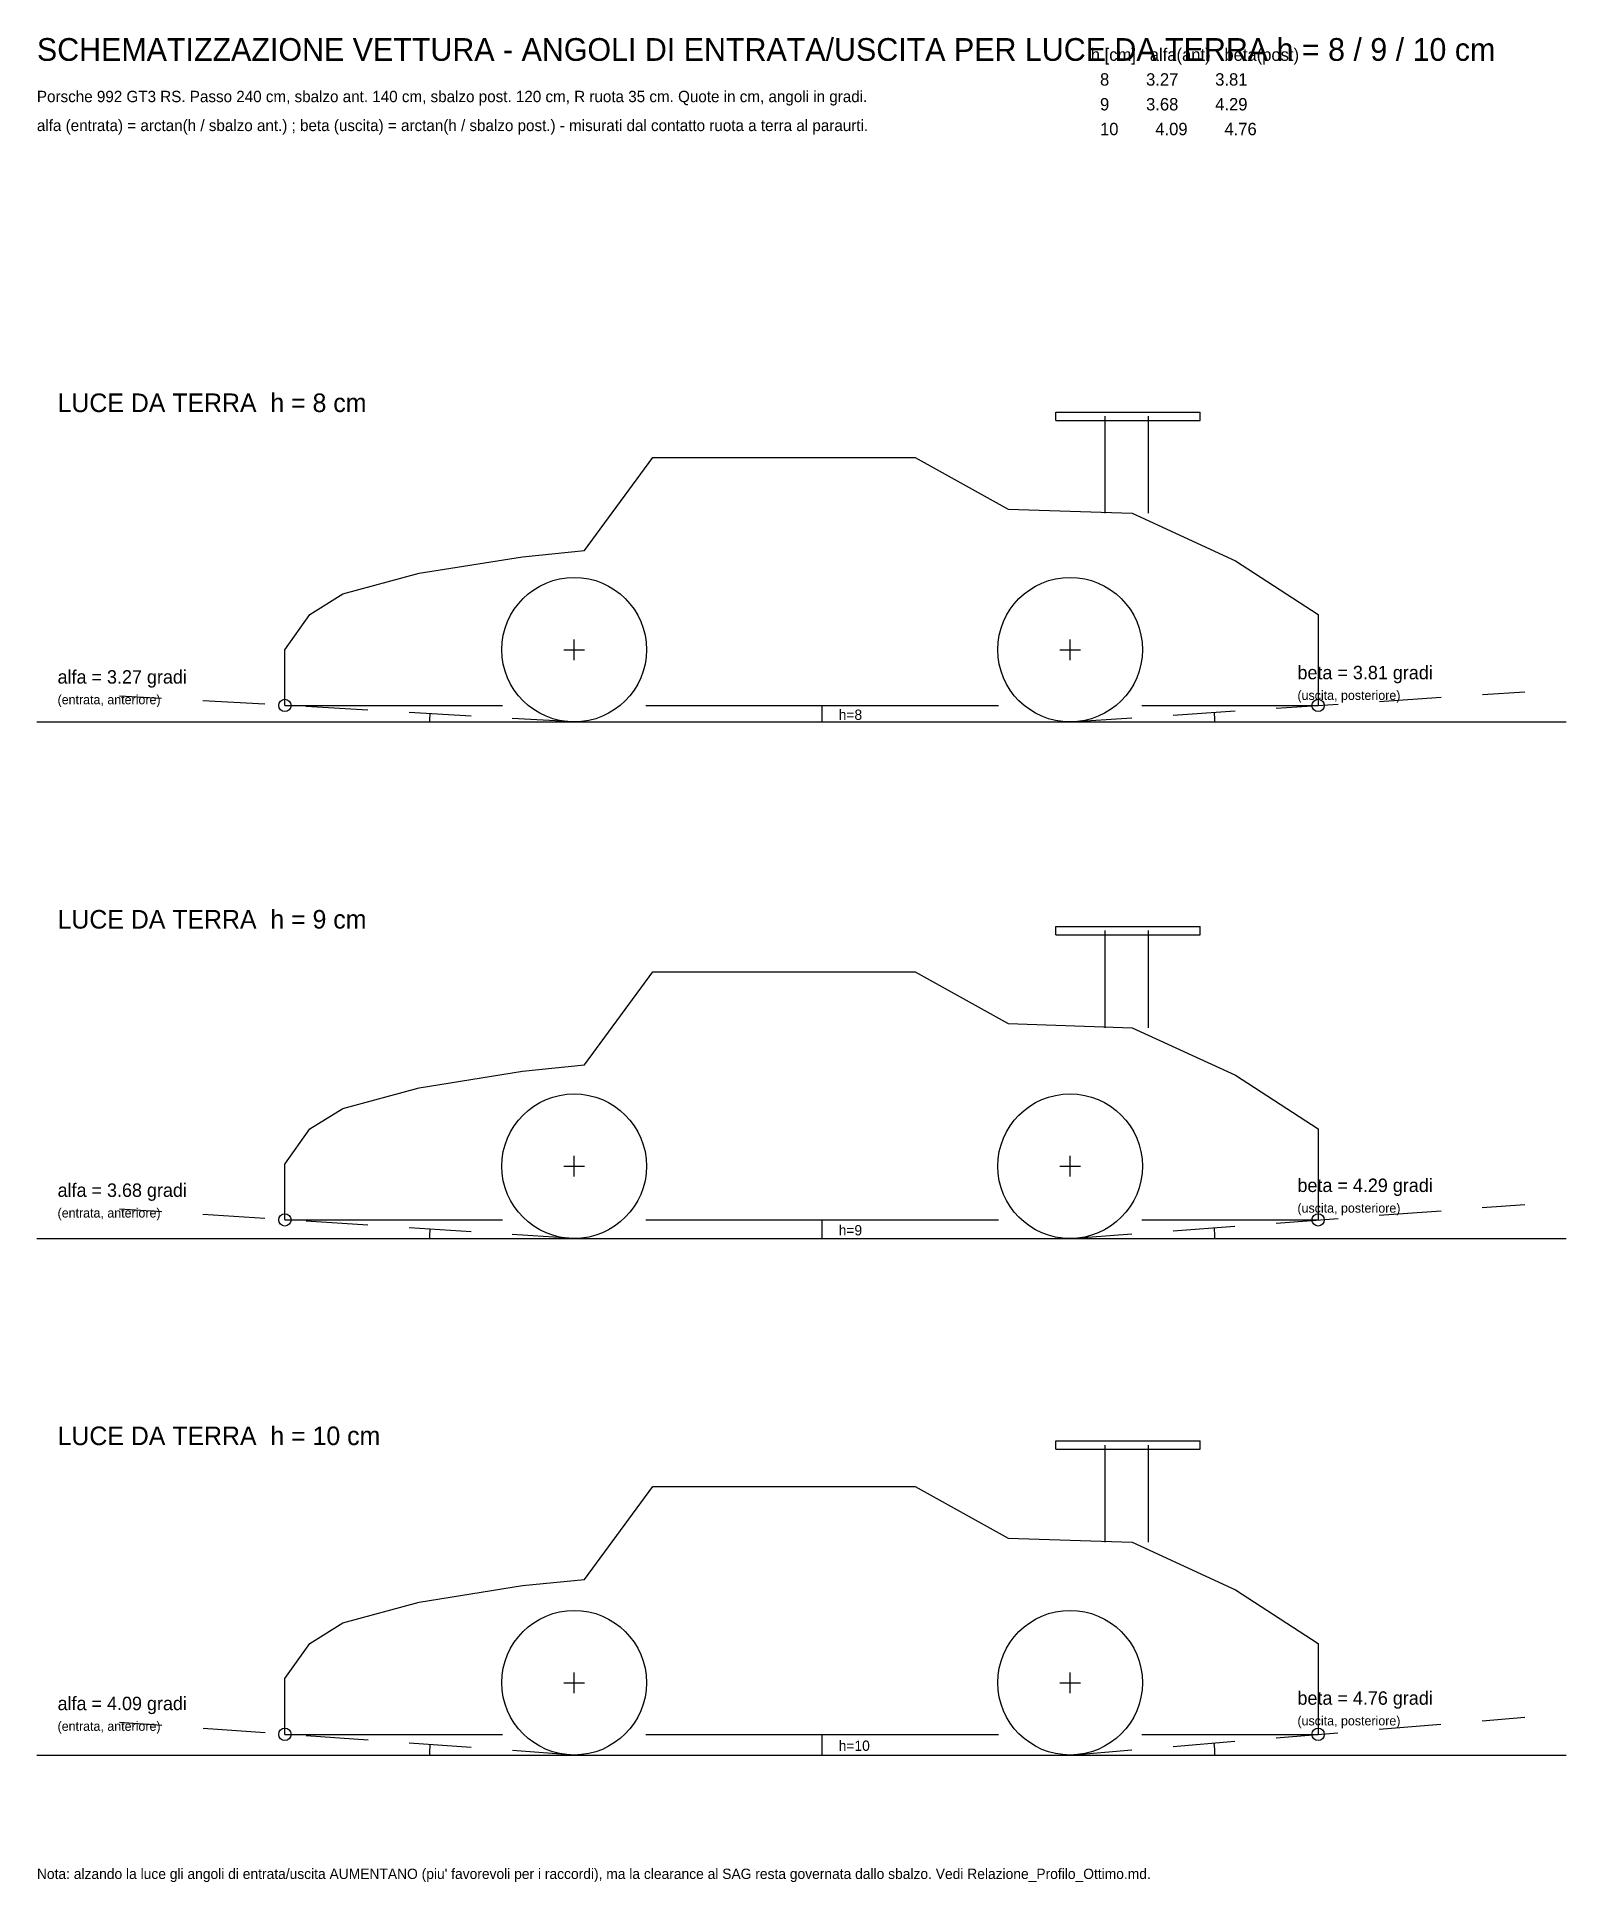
# Model space of a CAD drawing. Header units: centimetres. Extents: x -260 to 480, y -562 to 332.
import ezdxf

# ---------------------------------------------------------------- set-up
doc = ezdxf.new("R2010")
doc.units = ezdxf.units.CM
doc.header["$LTSCALE"] = 5
doc.linetypes.add('DASHED', pattern=[10, 6, -4])
for name, color, linetype in [('ANGOLI', 1, 'DASHED'), ('CARROZZERIA', 2, 'CONTINUOUS'), ('GROUND', 3, 'CONTINUOUS'), ('QUOTE', 5, 'CONTINUOUS'), ('RUOTE', 4, 'CONTINUOUS'), ('TESTO', 7, 'CONTINUOUS')]:
    doc.layers.add(name, color=color, linetype=linetype)

msp = doc.modelspace()

# ---------------------------------------------------------------- linework, layer by layer
at = {"layer": 'ANGOLI'}
for p, q in [((0, 0), (-220, 12.57)), ((240, 0), (460, 14.67)), ((0, -250), (-220, -235.86)), ((240, -250), (460, -233.5)), ((240, -500), (460, -481.67)), ((0, -500), (-220, -484.29))]:
    msp.add_line(p, q, dxfattribs=at)
at = {"layer": 'CARROZZERIA'}
for p, q in [((233, 150), (303, 150)), ((233, 146), (233, 150)), ((233, 146), (303, 146)), ((257, 101), (257, 148)), ((278, 101), (278, 148)), ((303, 146), (303, 150)), ((5, 83), (38, 128)), ((38, 128), (165, 128)), ((165, 128), (210, 103)), ((210, 103), (270, 101)), ((270, 101), (320, 78)), ((-25, 80), (5, 83)), ((-112, 62), (-75, 72)), ((-75, 72), (-25, 80)), ((320, 78), (360, 52)), ((-128, 52), (-112, 62)), ((-140, 35), (-128, 52)), ((360, 52), (360, 8)), ((-140, 8), (-140, 35)), ((-140, 8), (-34.7, 8)), ((34.7, 8), (205.3, 8)), ((274.7, 8), (360, 8)), ((233, -99), (303, -99)), ((233, -103), (233, -99)), ((233, -103), (303, -103)), ((257, -148), (257, -101)), ((278, -148), (278, -101)), ((303, -103), (303, -99)), ((5, -166), (38, -121)), ((38, -121), (165, -121)), ((165, -121), (210, -146)), ((210, -146), (270, -148)), ((270, -148), (320, -171)), ((-75, -177), (-25, -169)), ((-25, -169), (5, -166)), ((-112, -187), (-75, -177)), ((320, -171), (360, -197)), ((-128, -197), (-112, -187)), ((-140, -214), (-128, -197)), ((360, -197), (360, -241)), ((-140, -241), (-140, -214)), ((-140, -241), (-34.7, -241)), ((34.7, -241), (205.3, -241)), ((274.7, -241), (360, -241)), ((233, -348), (303, -348)), ((233, -352), (233, -348)), ((303, -352), (303, -348)), ((233, -352), (303, -352)), ((257, -397), (257, -350)), ((278, -397), (278, -350)), ((5, -415), (38, -370)), ((38, -370), (165, -370)), ((165, -370), (210, -395)), ((210, -395), (270, -397)), ((270, -397), (320, -420)), ((-75, -426), (-25, -418)), ((-25, -418), (5, -415)), ((-112, -436), (-75, -426)), ((320, -420), (360, -446)), ((-128, -446), (-112, -436)), ((-140, -463), (-128, -446)), ((360, -446), (360, -490)), ((-140, -490), (-140, -463)), ((-140, -490), (-34.7, -490)), ((34.7, -490), (205.3, -490)), ((274.7, -490), (360, -490))]:
    msp.add_line(p, q, dxfattribs=at)
at = {"layer": 'GROUND'}
for p, q in [((-260, 0), (480, 0)), ((-260, -250), (480, -250)), ((-260, -500), (480, -500))]:
    msp.add_line(p, q, dxfattribs=at)
at = {"layer": 'QUOTE'}
for p, q in [((116, 8), (124, 8)), ((116, 0), (124, 0)), ((120, 0), (120, 8)), ((116, -241), (124, -241)), ((120, -250), (120, -241)), ((116, -250), (124, -250)), ((116, -490), (124, -490)), ((120, -500), (120, -490)), ((116, -500), (124, -500))]:
    msp.add_line(p, q, dxfattribs=at)
for centre in [(-140, 8), (360, 8), (-140, -241), (360, -241), (-140, -490), (360, -490)]:
    msp.add_circle(centre, 3, dxfattribs=at)
for centre, start, end in [((0, 0), 176.73, 180), ((240, 0), 0, 3.81), ((0, -250), 176.32, 180), ((240, -250), 0, 4.29), ((0, -500), 175.91, 180), ((240, -500), 0, 4.76)]:
    msp.add_arc(centre, 70, start, end, dxfattribs=at)
at = {"layer": 'RUOTE'}
for p, q in [((0, 30), (0, 40)), ((240, 30), (240, 40)), ((-5, 35), (5, 35)), ((235, 35), (245, 35)), ((0, -220), (0, -210)), ((240, -220), (240, -210)), ((-5, -215), (5, -215)), ((235, -215), (245, -215)), ((0, -470), (0, -460)), ((240, -470), (240, -460)), ((-5, -465), (5, -465)), ((235, -465), (245, -465))]:
    msp.add_line(p, q, dxfattribs=at)
for centre in [(0, 35), (240, 35), (0, -215), (240, -215), (0, -465), (240, -465)]:
    msp.add_circle(centre, 35, dxfattribs=at)

# ---------------------------------------------------------------- texts
at = {"layer": 'TESTO'}
for s, height, p in [('SCHEMATIZZAZIONE VETTURA - ANGOLI DI ENTRATA/USCITA PER LUCE DA TERRA h = 8 / 9 / 10 cm', 11, (-260, 320)), ('h [cm]   alfa(ant)   beta(post)', 6, (250, 320)), ('  8        3.27        3.81', 6, (250, 308)), ('Porsche 992 GT3 RS. Passo 240 cm, sbalzo ant. 140 cm, sbalzo post. 120 cm, R ruota 35 cm. Quote in cm, angoli in gradi.', 5.5, (-260, 300)), ('  9        3.68        4.29', 6, (250, 296)), ('alfa (entrata) = arctan(h / sbalzo ant.) ; beta (uscita) = arctan(h / sbalzo post.) - misurati dal contatto ruota a terra al paraurti.', 5.5, (-260, 286)), ('  10        4.09        4.76', 6, (250, 284)), ('LUCE DA TERRA  h = 8 cm', 9, (-250, 150)), ('beta = 3.81 gradi', 6.5, (350, 20.67)), ('alfa = 3.27 gradi', 6.5, (-250, 18.57)), ('(entrata, anteriore)', 4.5, (-250, 8.57)), ('(uscita, posteriore)', 4.5, (350, 10.67)), ('h=8', 5, (128, 1)), ('LUCE DA TERRA  h = 9 cm', 9, (-250, -100)), ('alfa = 3.68 gradi', 6.5, (-250, -229.86)), ('beta = 4.29 gradi', 6.5, (350, -227.5)), ('(entrata, anteriore)', 4.5, (-250, -239.86)), ('(uscita, posteriore)', 4.5, (350, -237.5)), ('h=9', 5, (128, -248.5)), ('LUCE DA TERRA  h = 10 cm', 9, (-250, -350)), ('alfa = 4.09 gradi', 6.5, (-250, -478.29)), ('beta = 4.76 gradi', 6.5, (350, -475.67)), ('(uscita, posteriore)', 4.5, (350, -485.67)), ('(entrata, anteriore)', 4.5, (-250, -488.29)), ('h=10', 5, (128, -498)), ("Nota: alzando la luce gli angoli di entrata/uscita AUMENTANO (piu' favorevoli per i raccordi), ma la clearance al SAG resta governata dallo sbalzo. Vedi Relazione_Profilo_Ottimo.md.", 5, (-260, -560))]:
    msp.add_text(s, height=height, dxfattribs=at).set_placement(p)

doc.saveas('drawing.dxf')
